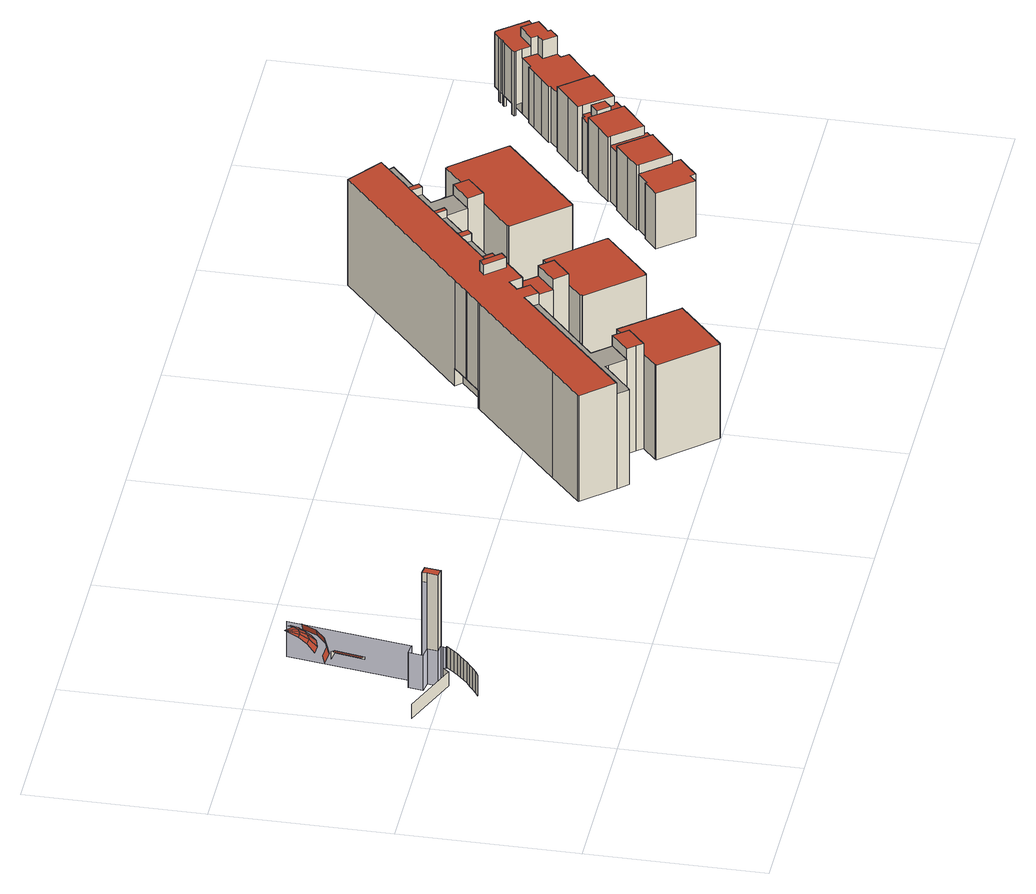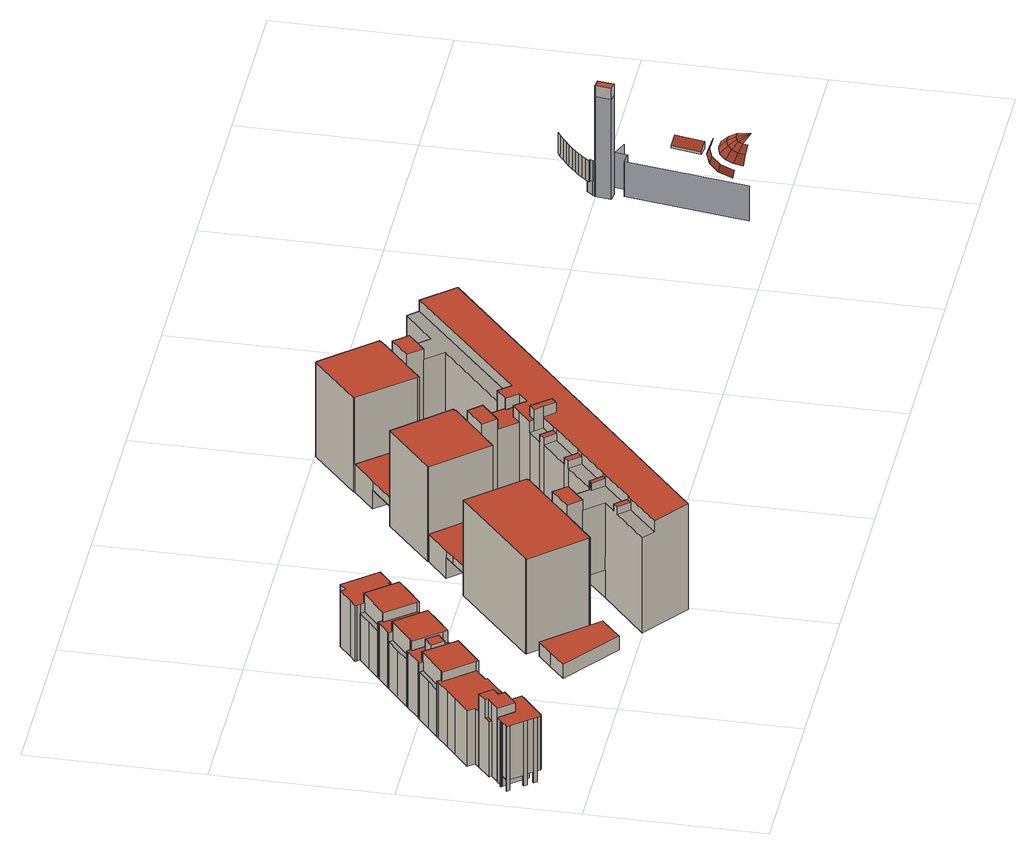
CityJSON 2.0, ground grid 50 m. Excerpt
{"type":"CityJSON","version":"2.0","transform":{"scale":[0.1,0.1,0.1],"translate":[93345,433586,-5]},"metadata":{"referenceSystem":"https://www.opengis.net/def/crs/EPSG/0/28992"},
"CityObjects":{
"building1":{"type":"Building","attributes":{"measuredHeight":21.9},"geometry":[{"type":"MultiSurface","lod":"2","boundaries":[[[0,1,2,3]],[[4,0,3,5]],[[6,4,5,7]],[[8,9,10,11]],[[12,6,7,13]],[[14,12,13,15]],[[16,14,15,17]],[[18,16,17,19]],[[20,21,22,23]],[[24,18,19,25]],[[26,27,28,29]],[[30,31,32,33]],[[34,26,29,35]],[[36,37,23,22]],[[38,24,25,39]],[[37,40,20,23]],[[41,34,35,42]],[[9,43,44,10]],[[45,41,42,46]],[[47,48,49,50]],[[51,38,39,52]],[[53,54,55,56]],[[54,51,52,55]],[[27,57,58,28]],[[43,59,56,44]],[[46,53,56,59,45]],[[60,61,50,49]],[[61,60,62]],[[60,63,62]],[[63,60,49,64]],[[49,48,65,64]],[[33,32,66,67]],[[62,63,68]],[[68,69,62]],[[70,68,63,64]],[[65,71,70,64]],[[69,68,70,72]],[[69,72,73,74]],[[75,76,67,66]],[[71,77,72,70]],[[78,73,72,77]],[[57,79,80,58]],[[76,75,81,82]]],"semantics":{"surfaces":[{"type":"WallSurface"},{"type":"RoofSurface"},{"type":"ClosureSurface"}],"values":[0,0,0,0,0,0,0,0,1,0,2,1,2,0,0,0,2,0,2,1,0,2,2,2,0,2,1,1,1,1,1,1,1,1,1,1,1,1,1,1,1,2,1]}}]},
"building2":{"type":"Building","attributes":{"measuredHeight":40.85,"yearOfConstruction":1978},"address":[{"CountryName":"Nederland","LocalityName":"Rotterdam","ThoroughfareNumber":"405-481","ThoroughfareName":"Zuidplein Hoog","PostalCode":"3083BE"}],"children":["building2-1"]},
"building2-1":{"type":"BuildingPart","attributes":{"measuredHeight":35.18},"parents":["building2"],"geometry":[{"type":"Solid","lod":"2","boundaries":[[[[83,84,85,86,87]],[[87,88,89,83]],[[90,91,92,42,46]],[[88,91,90,89]],[[42,92,93,94,35]],[[93,86,85,94]],[[92,91,88,87,86,93]],[[95,96,97,45,41,34]],[[34,41,42,35]],[[94,85,84,95,34,35]],[[96,95,84,83]],[[90,46,45,97,89]],[[41,45,46,42]],[[97,96,83,89]]]],"semantics":{"surfaces":[{"type":"WallSurface"},{"type":"RoofSurface"},{"type":"GroundSurface"},{"type":"ClosureSurface"}],"values":[[0,0,0,0,0,0,1,2,3,3,3,3,3,3]]}}]},
"building3":{"type":"Building","attributes":{"measuredHeight":36.71,"yearOfConstruction":1960},"address":[{"CountryName":"Nederland","LocalityName":"Rotterdam","ThoroughfareNumber":"682-696","ThoroughfareName":"Strevelsweg","PostalCode":"3083AR"}],"children":["building3-1","building3-2","building3-3","building3-4","building3-5","building3-6","building3-7","building3-8","building3-9","building3-10","building3-11"]},
"building3-1":{"type":"BuildingPart","attributes":{"measuredHeight":29.87},"parents":["building3"],"geometry":[{"type":"Solid","lod":"2","boundaries":[[[[98,99,100,101,102,103,104,105,106,107,108,109]],[[110,111,112,102,101]],[[111,113,114,112]],[[99,98,115,116]],[[101,100,117,110]],[[105,104,118,119]],[[106,105,119,120]],[[107,106,120,121]],[[108,107,121,122]],[[109,108,122,123]],[[98,109,123,115]],[[114,113,118,104,103]],[[123,122,121,120,119,118,113,111,110,117,116,115]],[[100,99,116,117]],[[103,102,112,114]]]],"semantics":{"surfaces":[{"type":"GroundSurface"},{"type":"WallSurface"},{"type":"RoofSurface"},{"type":"ClosureSurface"}],"values":[[0,1,1,1,1,1,1,1,1,1,1,1,2,3,3]]}}]},
"building3-2":{"type":"BuildingPart","attributes":{"measuredHeight":29.96},"parents":["building3"],"geometry":[{"type":"Solid","lod":"2","boundaries":[[[[124,125,126,127,128,129,130,131,132,133,134,135,136,137]],[[138,139,140,141]],[[126,125,142,143]],[[128,127,144,145]],[[131,130,146,147]],[[129,128,145,148]],[[132,131,147,149]],[[133,132,149,150]],[[134,133,150,151]],[[135,134,151,152]],[[136,135,152,153]],[[137,136,153,154]],[[124,137,154,155]],[[124,155,140,139,142,125]],[[144,127,126,143,138,141]],[[141,140,155,154,153,152,151,150,149,147,146,148,145,144]],[[130,129,148,146]],[[143,142,139,138]]]],"semantics":{"surfaces":[{"type":"GroundSurface"},{"type":"WallSurface"},{"type":"RoofSurface"},{"type":"ClosureSurface"}],"values":[[0,1,1,1,1,1,1,1,1,1,1,1,1,1,1,2,3,3]]}}]},
"building3-3":{"type":"BuildingPart","attributes":{"measuredHeight":36.71},"parents":["building3"],"geometry":[{"type":"Solid","lod":"2","boundaries":[[[[156,157,158,159,160,161]],[[162,163,164,165]],[[166,167,168,169,170,171,172,173,174,175,176,177,178,179,180,181,182,183,184,185,186,187,188,189,190,191,192]],[[193,194,195,196]],[[197,193,196,198]],[[199,200,201,202]],[[203,199,202,204]],[[205,206,195,194,168,167,207]],[[167,166,208,207]],[[205,203,204,206]],[[209,210,211,212,183,182,165]],[[182,181,162,165]],[[213,189,188,214,215,216,217]],[[218,219,220,221,187,186]],[[222,223,224,225,185,184]],[[162,181,180,226,227,228,229,230,231]],[[190,189,213,232]],[[188,187,221,214]],[[186,185,225,218]],[[184,183,212,222]],[[233,210,209,234]],[[235,217,216,236]],[[200,235,236,201]],[[237,238,239,240]],[[241,237,240,242]],[[243,241,242,244]],[[244,245,246,247,248,243]],[[214,245,244,215]],[[238,248,247,239]],[[249,221,220,250]],[[251,252,253,254,255]],[[256,257,258,259,260,261]],[[262,263,264,265,266,267]],[[268,269,270,271,272,273]],[[247,246,249,250,274]],[[253,261,260,254]],[[256,266,265,257]],[[267,272,271,262]],[[273,274,250,268]],[[275,276,179,178,160]],[[157,175,174,277,278]],[[174,173,279,277]],[[173,172,280,279]],[[278,281,158,157]],[[281,282,159,158]],[[282,275,160,159]],[[268,219,218,269]],[[270,225,224,271]],[[262,223,222,263]],[[264,212,211,265]],[[257,233,234,258]],[[259,230,229,260]],[[283,209,165,164]],[[231,284,163,162]],[[254,228,227,255]],[[172,171,285,280]],[[176,175,157,156]],[[177,176,156,161]],[[178,177,161,160]],[[276,252,251,226,180,179]],[[285,171,170,197,198]],[[241,243,248,238,237]],[[280,285,198,196,195,206,204,202,201,236,216,215,244,242,240,239,247,274,273,272,267,266,256,261,253,252,276,275,282,281,278,277,279]],[[250,220,219,268]],[[262,271,224,223]],[[210,233,257,265,211]],[[229,228,254,260]],[[249,246,245,214,221]],[[269,218,225,270]],[[263,222,212,264]],[[259,258,234,209,283,284,231,230]],[[255,227,226,251]],[[284,283,164,163]],[[169,168,194,193]],[[170,169,193,197]],[[192,191,200,199]],[[232,235,200,191,190]],[[199,203,208,166,192]],[[207,208,203,205]],[[232,213,217,235]]]],"semantics":{"surfaces":[{"type":"OuterCeilingSurface"},{"type":"GroundSurface"},{"type":"WallSurface"},{"type":"RoofSurface"},{"type":"OuterFloorSurface"},{"type":"ClosureSurface"}],"values":[[0,0,1,2,2,2,2,2,2,2,2,2,2,2,2,2,2,2,2,2,2,2,2,2,2,2,2,2,2,2,2,2,2,2,2,2,2,2,2,2,2,2,2,2,2,2,2,2,2,2,2,2,2,2,2,2,2,2,2,2,2,3,3,3,3,3,3,4,4,4,4,4,5,5,5,5,5,5,5,5]]}}]},
"building3-4":{"type":"BuildingPart","attributes":{"measuredHeight":30},"parents":["building3"],"geometry":[{"type":"Solid","lod":"2","boundaries":[[[[286,287,288,289,290,291,292,293,294,295,296,297]],[[298,299,300,301]],[[289,288,302,303]],[[301,292,291,304,298]],[[290,289,303,305]],[[295,294,306,307]],[[297,296,308,309]],[[310,311,312,313]],[[287,286,314,315]],[[310,313,302,288,287,315]],[[300,299,306,294,293]],[[297,309,312,311,314,286]],[[296,295,307,308]],[[306,299,298,304,305,303,302,313,312,309,308,307]],[[291,290,305,304]],[[293,292,301,300]],[[315,314,311,310]]]],"semantics":{"surfaces":[{"type":"GroundSurface"},{"type":"WallSurface"},{"type":"RoofSurface"},{"type":"ClosureSurface"}],"values":[[0,1,1,1,1,1,1,1,1,1,1,1,1,2,3,3,3]]}}]},
"building3-5":{"type":"BuildingPart","attributes":{"measuredHeight":8.77},"parents":["building3"],"geometry":[{"type":"Solid","lod":"2","boundaries":[[[[143,142,316,317,318]],[[319,320,321,293,292]],[[300,293,321,317,322]],[[139,323,316,142]],[[323,322,317,316]],[[324,138,143,318]],[[325,324,318,320,319]],[[321,320,318,317]],[[319,292,301,325]],[[323,139,138,324,325,301,300,322]],[[138,139,142,143]],[[292,293,300,301]]]],"semantics":{"surfaces":[{"type":"OuterCeilingSurface"},{"type":"GroundSurface"},{"type":"WallSurface"},{"type":"RoofSurface"},{"type":"ClosureSurface"}],"values":[[0,1,2,2,2,2,2,2,2,3,4,4]]}}]},
"building3-6":{"type":"BuildingPart","attributes":{"measuredHeight":29.96},"parents":["building3"],"geometry":[{"type":"Solid","lod":"2","boundaries":[[[[326,327,328,329,330]],[[169,168,331,332,333,334,335,170]],[[336,337,326,330]],[[337,338,327,326]],[[339,340,329,328]],[[334,333,341,342]],[[335,334,342,343]],[[170,335,343,197]],[[194,339,328,331,168]],[[327,338,341,333,332]],[[332,331,328,327]],[[193,197,343,342,341,338,337,336,340,339,194]],[[340,336,330,329]],[[169,170,197,193]],[[168,169,193,194]]]],"semantics":{"surfaces":[{"type":"OuterCeilingSurface"},{"type":"GroundSurface"},{"type":"WallSurface"},{"type":"OuterFloorSurface"},{"type":"ClosureSurface"}],"values":[[0,1,2,2,2,2,2,2,2,2,2,3,4,4,4]]}}]},
"building3-7":{"type":"BuildingPart","attributes":{"measuredHeight":29.96},"parents":["building3"],"geometry":[{"type":"Solid","lod":"2","boundaries":[[[[208,232,213,344,345,207]],[[166,192,191,190]],[[346,205,207,345]],[[217,347,344,213]],[[166,190,232,208]],[[235,200,199,203,205,346,347,217]],[[191,192,199,200]],[[208,203,199,192,166]],[[232,190,191,200,235]],[[208,207,205,203]],[[235,217,213,232]],[[347,346,345,344]]]],"semantics":{"surfaces":[{"type":"OuterCeilingSurface"},{"type":"GroundSurface"},{"type":"WallSurface"},{"type":"RoofSurface"},{"type":"ClosureSurface"}],"values":[[0,1,2,2,2,3,4,4,4,4,4,4]]}}]},
"building3-8":{"type":"BuildingPart","attributes":{"measuredHeight":8.81},"parents":["building3"],"geometry":[{"type":"Solid","lod":"2","boundaries":[[[[348,349,315,314]],[[350,351,352,103,102,353]],[[348,354,114,103,352]],[[311,354,348,314]],[[349,351,350,355,356]],[[356,310,315,349]],[[352,351,349,348]],[[353,102,112,357]],[[350,353,357,355]],[[310,356,355,357,112,114,354,311]],[[310,311,314,315]],[[102,103,114,112]]]],"semantics":{"surfaces":[{"type":"OuterCeilingSurface"},{"type":"GroundSurface"},{"type":"WallSurface"},{"type":"RoofSurface"},{"type":"ClosureSurface"}],"values":[[0,1,2,2,2,2,2,2,2,3,4,4]]}}]},
"building3-9":{"type":"BuildingPart","attributes":{"measuredHeight":33.28},"parents":["building3"],"geometry":[{"type":"Solid","lod":"2","boundaries":[[[[358,359,130,129]],[[148,146,360,361]],[[362,284,283,363]],[[359,358,164,163]],[[148,361,363,283,164,358,129]],[[146,130,359,163,284,362,360]],[[363,361,360,362]],[[129,130,146,148]],[[284,163,164,283]]]],"semantics":{"surfaces":[{"type":"GroundSurface"},{"type":"WallSurface"},{"type":"RoofSurface"},{"type":"ClosureSurface"}],"values":[[0,1,1,1,1,1,2,3,3]]}}]},
"building3-10":{"type":"BuildingPart","attributes":{"measuredHeight":33.3},"parents":["building3"],"geometry":[{"type":"Solid","lod":"2","boundaries":[[[[364,365,291,290]],[[305,304,366,367]],[[365,364,345,344]],[[368,369,347,346]],[[345,364,290,305,367,368,346]],[[369,366,304,291,365,344,347]],[[368,367,366,369]],[[290,291,304,305]],[[346,347,344,345]]]],"semantics":{"surfaces":[{"type":"GroundSurface"},{"type":"WallSurface"},{"type":"RoofSurface"},{"type":"ClosureSurface"}],"values":[[0,1,1,1,1,1,2,3,3]]}}]},
"building3-11":{"type":"BuildingPart","attributes":{"measuredHeight":33.3},"parents":["building3"],"geometry":[{"type":"Solid","lod":"2","boundaries":[[[[99,370,371,372,100]],[[116,117,373,374]],[[375,340,336,376]],[[372,371,330,329]],[[330,371,370,377,376,336]],[[116,374,377,370,99]],[[117,100,372,329,340,375,373]],[[375,376,377,374,373]],[[99,100,117,116]],[[340,329,330,336]]]],"semantics":{"surfaces":[{"type":"GroundSurface"},{"type":"WallSurface"},{"type":"RoofSurface"},{"type":"ClosureSurface"}],"values":[[0,1,1,1,1,1,1,2,3,3]]}}]},
"building4":{"type":"Building","attributes":{"measuredHeight":4.37,"yearOfConstruction":1960},"address":[{"CountryName":"Nederland","LocalityName":"Rotterdam","ThoroughfareNumber":"672-676","ThoroughfareName":"Strevelsweg","PostalCode":"3083AR"}],"geometry":[{"type":"Solid","lod":"2","boundaries":[[[[378,379,380,381,382,383]],[[384,385,386,387,388,389]],[[383,382,387,386]],[[384,389,380,379]],[[378,383,386,385]],[[379,378,385,384]],[[389,388,381,380]],[[388,387,382,381]]]],"semantics":{"surfaces":[{"type":"RoofSurface"},{"type":"GroundSurface"},{"type":"WallSurface"}],"values":[[0,1,2,2,2,2,2,2]]}}]},
"building5":{"type":"Building","attributes":{"measuredHeight":23.16,"yearOfConstruction":1983},"address":[{"CountryName":"Nederland","LocalityName":"Rotterdam","ThoroughfareNumber":"2-108","ThoroughfareName":"Motorstraat","PostalCode":"3083AP"}],"children":["building5-1","building5-2","building5-3","building5-4","building5-5","building5-6","building5-7","building5-8","building5-9","building5-10","building5-11","building5-12"]},
"building5-1":{"type":"BuildingPart","attributes":{"measuredHeight":14.74},"parents":["building5"],"geometry":[{"type":"Solid","lod":"2","boundaries":[[[[390,391,392,393]],[[394,395,391,390,396]],[[395,394,397,398]],[[394,396,399,397]],[[399,393,392,398,397]],[[396,390,393,399]],[[391,395,398,392]]]],"semantics":{"surfaces":[{"type":"ClosureSurface"},{"type":"GroundSurface"},{"type":"WallSurface"},{"type":"OuterFloorSurface"}],"values":[[0,1,2,2,3,0,0]]}}]},
"building5-2":{"type":"BuildingPart","attributes":{"measuredHeight":20.34},"parents":["building5"],"geometry":[{"type":"Solid","lod":"2","boundaries":[[[[400,401,402,403,404,405,406,407,408,409]],[[410,411,412,413,414]],[[415,416,413,412,417]],[[418,411,410,419]],[[420,415,417,421]],[[422,408,407,423,424]],[[423,420,421,424]],[[425,426,427,401,400]],[[426,418,419,427]],[[400,409,428,425]],[[409,408,422,428]],[[422,424,421,417,412,411,418,426,425,428]],[[402,401,427,419]],[[404,403,414,413]],[[405,404,413,416]],[[407,406,420,423]],[[416,415,420,406,405]],[[419,410,414,403,402]]]],"semantics":{"surfaces":[{"type":"GroundSurface"},{"type":"WallSurface"},{"type":"RoofSurface"},{"type":"ClosureSurface"}],"values":[[0,1,1,1,1,1,1,1,1,1,1,2,3,3,3,3,3,3]]}}]},
"building5-3":{"type":"BuildingPart","attributes":{"measuredHeight":14.77},"parents":["building5"],"geometry":[{"type":"Solid","lod":"2","boundaries":[[[[429,403,414,430]],[[431,432,405,404,403,429]],[[432,431,433,434]],[[431,429,430,433]],[[416,434,433,430,414,413]],[[405,432,434,416]],[[404,405,416,413]],[[403,404,413,414]]]],"semantics":{"surfaces":[{"type":"ClosureSurface"},{"type":"GroundSurface"},{"type":"WallSurface"},{"type":"OuterFloorSurface"}],"values":[[0,1,2,2,3,0,0,0]]}}]},
"building5-4":{"type":"BuildingPart","attributes":{"measuredHeight":20.35},"parents":["building5"],"geometry":[{"type":"Solid","lod":"2","boundaries":[[[[435,436,437,438,439,440,441,442,443]],[[444,445,446,447,448,449]],[[450,444,449,451]],[[452,446,445,453]],[[454,437,436,455,456]],[[455,452,453,456]],[[457,440,439,458,459]],[[459,450,451,457]],[[439,438,460,458]],[[438,437,454,460]],[[454,456,453,445,444,450,459,458,460]],[[441,440,457,451]],[[443,442,448,447]],[[436,435,452,455]],[[447,446,452,435,443]],[[451,449,448,442,441]]]],"semantics":{"surfaces":[{"type":"GroundSurface"},{"type":"WallSurface"},{"type":"RoofSurface"},{"type":"ClosureSurface"}],"values":[[0,1,1,1,1,1,1,1,1,1,2,3,3,3,3,3]]}}]},
"building5-5":{"type":"BuildingPart","attributes":{"measuredHeight":17.53},"parents":["building5"],"geometry":[{"type":"Solid","lod":"2","boundaries":[[[[461,462,391,395,463,464,465,466,467,468,469,470,471]],[[472,463,395,398,473]],[[464,463,472,474]],[[475,473,398,392]],[[466,465,476,477]],[[465,464,474,476]],[[467,466,477,478]],[[468,467,478,479]],[[469,468,479,480]],[[470,469,480,481]],[[471,470,481,482]],[[461,471,482,483]],[[483,482,481,480,479,478,477,476,474,472,473,475,484]],[[462,461,483,484]],[[395,391,392,398]],[[484,475,392,391,462]]]],"semantics":{"surfaces":[{"type":"GroundSurface"},{"type":"WallSurface"},{"type":"RoofSurface"},{"type":"ClosureSurface"}],"values":[[0,1,1,1,1,1,1,1,1,1,1,1,2,3,3,3]]}}]},
"building5-6":{"type":"BuildingPart","attributes":{"measuredHeight":20.35},"parents":["building5"],"geometry":[{"type":"Solid","lod":"2","boundaries":[[[[485,486,390,391,462,461,487,488,489]],[[490,491,475,392,393,492]],[[493,490,492,494]],[[484,475,491,495]],[[496,487,461,483,497]],[[483,484,495,497]],[[498,485,489,499,500]],[[500,493,494,498]],[[489,488,501,499]],[[488,487,496,501]],[[495,491,490,493,500,499,501,496,497]],[[461,462,484,483]],[[486,485,498,494]],[[391,390,393,392]],[[392,475,484,462,391]],[[494,492,393,390,486]]]],"semantics":{"surfaces":[{"type":"GroundSurface"},{"type":"WallSurface"},{"type":"RoofSurface"},{"type":"ClosureSurface"}],"values":[[0,1,1,1,1,1,1,1,1,1,2,3,3,3,3,3]]}}]},
"building5-7":{"type":"BuildingPart","attributes":{"measuredHeight":23.16},"parents":["building5"],"geometry":[{"type":"Solid","lod":"2","boundaries":[[[[502,503,504,505,506,507,508,509]],[[510,511,512,513]],[[514,510,513,515]],[[516,517,518,519,503,502]],[[520,519,518,521]],[[522,520,521,523]],[[524,517,516,525]],[[526,524,525,527]],[[504,503,519,528]],[[515,526,527,529,514]],[[511,505,504,528,522,523,512]],[[522,528,519,520]],[[512,523,521,518,517,524,526,515,513]],[[506,505,511,510]],[[507,506,510,514]],[[508,507,514,529]],[[502,509,525,516]],[[525,509,508,529,527]]]],"semantics":{"surfaces":[{"type":"GroundSurface"},{"type":"WallSurface"},{"type":"RoofSurface"},{"type":"ClosureSurface"}],"values":[[0,1,1,1,1,1,1,1,1,1,1,2,2,3,3,3,3,3]]}}]},
"building5-8":{"type":"BuildingPart","attributes":{"measuredHeight":20.33},"parents":["building5"],"geometry":[{"type":"Solid","lod":"2","boundaries":[[[[530,531,532,533,534,535,536,537,538,539,540,541,542,543,544,545,546,547,548,549,550,551,552,553,554,555,556,557]],[[558,559,560,561,562,502,509,508,563,564]],[[565,566,567,568]],[[569,570,571,572]],[[573,574,575,576]],[[577,578,579,580]],[[581,582,583,584]],[[585,586,587,588]],[[589,529,527,590]],[[567,566,591,592,555]],[[592,593,556,555]],[[586,585,549,594,595,552]],[[570,569,545,596,597,548]],[[566,565,553,598,591]],[[599,596,545,544]],[[597,594,549,548]],[[595,598,553,552]],[[600,599,544,543]],[[535,601,602,538,582,581]],[[579,578,603,604,534]],[[573,576,539,605,606,542]],[[604,601,535,534]],[[602,605,539,538]],[[606,600,543,542]],[[561,560,607,608]],[[562,561,608,609]],[[502,562,609,516]],[[564,563,531,530]],[[607,560,559,556,593]],[[559,558,557,556]],[[558,564,530,557]],[[568,554,553,565]],[[567,555,554,568]],[[572,546,545,569]],[[571,547,546,572]],[[570,548,547,571]],[[575,540,539,576]],[[574,541,540,575]],[[573,542,541,574]],[[580,533,532,577]],[[579,534,533,580]],[[584,536,535,581]],[[583,537,536,584]],[[582,538,537,583]],[[588,550,549,585]],[[587,551,550,588]],[[586,552,551,587]],[[578,577,532,610,603]],[[589,590,610,532,531]],[[602,601,604,603,610,590,527,525,516,609,608,607,593,592,591,598,595,594,597,596,599,600,606,605]],[[509,502,516,525]],[[525,527,529,508,509]],[[531,563,508,529,589]]]],"semantics":{"surfaces":[{"type":"OuterCeilingSurface"},{"type":"GroundSurface"},{"type":"WallSurface"},{"type":"RoofSurface"},{"type":"ClosureSurface"}],"values":[[0,1,1,1,1,1,1,1,2,2,2,2,2,2,2,2,2,2,2,2,2,2,2,2,2,2,2,2,2,2,2,2,2,2,2,2,2,2,2,2,2,2,2,2,2,2,2,2,2,3,4,4,4]]}}]},
"building5-9":{"type":"BuildingPart","attributes":{"measuredHeight":20.64},"parents":["building5"],"geometry":[{"type":"Solid","lod":"2","boundaries":[[[[611,612,613,614,436,435,443,615,616,617,429,403,402,401]],[[414,430,618,410]],[[446,619,620,447]],[[621,622,623,624]],[[625,621,624,626]],[[627,625,626,628]],[[622,627,628,623]],[[620,619,629,616,615]],[[430,429,617,630,618]],[[617,616,629,630]],[[611,401,427,631]],[[612,611,631,632]],[[613,612,632,633]],[[614,613,633,634]],[[436,614,634,455]],[[410,618,630,629,619,446,452,455,634,633,632,631,427,419],[625,627,622,621]],[[623,628,626,624]],[[403,429,430,414]],[[401,402,419,427]],[[435,436,455,452]],[[615,443,447,620]],[[402,403,414,410,419]],[[447,443,435,452,446]]]],"semantics":{"surfaces":[{"type":"GroundSurface"},{"type":"WallSurface"},{"type":"RoofSurface"},{"type":"ClosureSurface"}],"values":[[0,1,1,1,1,1,1,1,1,1,1,1,1,1,1,2,2,3,3,3,3,3,3]]}}]},
"building5-10":{"type":"BuildingPart","attributes":{"measuredHeight":17.54},"parents":["building5"],"geometry":[{"type":"Solid","lod":"2","boundaries":[[[[485,407,406,405,432,635,636,396,390,486]],[[393,399,637,492]],[[415,638,434,416]],[[635,432,434,638,639]],[[640,637,399,396,636]],[[636,635,639,640]],[[407,485,498,423]],[[640,639,638,415,420,423,498,494,492,637]],[[390,396,399,393]],[[485,486,494,498]],[[406,407,423,420]],[[432,405,416,434]],[[393,492,494,486,390]],[[420,415,416,405,406]]]],"semantics":{"surfaces":[{"type":"GroundSurface"},{"type":"WallSurface"},{"type":"RoofSurface"},{"type":"ClosureSurface"}],"values":[[0,1,1,1,1,1,1,2,3,3,3,3,3,3]]}}]},
"building5-11":{"type":"BuildingPart","attributes":{"measuredHeight":17.54},"parents":["building5"],"geometry":[{"type":"Solid","lod":"2","boundaries":[[[[641,642,563,508,507,506,505,643,644,645,646,647,648,649,442,441,440,650,651,652,653]],[[448,654,655,449]],[[643,505,511,656]],[[644,643,656,657]],[[658,655,654,649,648]],[[648,647,659,658]],[[647,646,660,659]],[[646,645,661,660]],[[645,644,657,661]],[[650,440,457,662]],[[651,650,662,663]],[[641,653,664,665]],[[653,652,666,664]],[[652,651,663,666]],[[642,641,665,667]],[[667,589,531,563,642]],[[449,655,658,659,660,661,657,656,511,510,514,529,589,667,665,664,666,663,662,457,451]],[[507,508,529,514]],[[506,507,514,510]],[[505,506,510,511]],[[442,649,654,448]],[[440,441,451,457]],[[448,449,451,441,442]],[[531,589,529,508,563]]]],"semantics":{"surfaces":[{"type":"GroundSurface"},{"type":"WallSurface"},{"type":"RoofSurface"},{"type":"ClosureSurface"}],"values":[[0,1,1,1,1,1,1,1,1,1,1,1,1,1,1,1,2,3,3,3,3,3,3,3]]}}]},
"building5-12":{"type":"BuildingPart","attributes":{"measuredHeight":14.81},"parents":["building5"],"geometry":[{"type":"Solid","lod":"2","boundaries":[[[[649,442,448,654]],[[668,615,443,442,649]],[[615,668,669,620]],[[668,649,654,669]],[[447,620,669,654,448]],[[443,615,620,447]],[[442,443,447,448]]]],"semantics":{"surfaces":[{"type":"ClosureSurface"},{"type":"GroundSurface"},{"type":"WallSurface"},{"type":"OuterFloorSurface"}],"values":[[0,1,2,2,3,0,0]]}}]}
},
"vertices":[
[87,395,147],[73,386,147],[73,386,81],[87,395,81],[101,405,147],[101,405,81],[114,415,147],[114,415,81],[2,550,36],[171,482,36],[171,482,81],[2,550,81],[127,425,147],[127,425,81],[140,436,147],[140,436,81],[150,446,147],[150,446,81],[161,457,147],[161,457,81],[77,779,170],[62,696,170],[90,691,155],[105,775,155],[171,468,147],[171,468,81],[138,544,36],[144,586,36],[144,586,147],[138,544,147],[57,798,168],[55,792,147],[101,788,147],[100,795,168],[170,540,36],[170,540,147],[90,691,147],[105,775,147],[181,479,147],[181,479,81],[77,779,147],[166,509,36],[166,509,147],[184,499,36],[184,499,81],[187,507,36],[187,507,147],[66,821,168],[95,820,168],[93,841,190],[71,842,190],[190,491,147],[190,491,81],[186,500,147],[184,491,147],[184,491,81],[186,500,81],[175,582,36],[175,582,147],[186,500,36],[90,865,205],[76,865,205],[85,904,216],[103,869,205],[114,848,190],[124,828,168],[143,804,147],[140,809,168],[114,877,205],[121,888,205],[131,861,190],[147,846,168],[143,879,190],[148,900,190],[125,902,205],[178,834,147],[173,838,168],[163,871,168],[170,899,168],[227,926,36],[227,926,147],[199,877,147],[193,879,168],
[195,551,352],[171,554,352],[171,554,358],[171,554,387],[195,551,387],[189,506,387],[189,506,352],[187,507,352],[187,507,387],[166,509,387],[170,540,387],[170,540,358],[171,554,36],[195,551,36],[189,506,36],
[1355,155,9],[1397,192,9],[1453,241,9],[1501,283,9],[1503,280,9],[1627,134,9],[1628,132,9],[1483,4,9],[1481,6,9],[1480,4,9],[1351,150,9],[1357,152,9],[1501,283,308],[1503,280,308],[1503,280,97],[1627,134,308],[1627,134,97],[1355,155,308],[1397,192,308],[1453,241,308],[1628,132,308],[1483,4,308],[1481,6,308],[1480,4,308],[1351,150,308],[1357,152,308],
[2048,505,9],[2046,504,9],[1919,649,9],[1923,653,9],[1921,655,9],[2012,735,9],[2069,785,9],[2158,863,9],[2161,859,9],[2163,861,9],[2290,719,9],[2288,717,9],[2289,716,9],[2050,504,9],[1919,649,97],[2046,504,97],[2046,504,309],[1919,649,309],[2046,504,75],[1919,649,75],[1923,653,309],[1921,655,309],[2069,785,309],[2158,863,309],[2012,735,309],[2161,859,309],[2163,861,309],[2290,719,309],[2288,717,309],[2289,716,309],[2050,504,309],[2048,505,309],
[1521,635,65],[1504,654,65],[1547,692,65],[1551,695,65],[1594,734,65],[1611,715,65],[1992,872,96],[2037,821,96],[1981,771,96],[1936,822,96],[1610,535,9],[1606,531,9],[1577,506,9],[1548,539,9],[1199,227,9],[1122,314,9],[1123,316,9],[1221,403,9],[1500,651,9],[1504,654,9],[1521,635,9],[1611,715,9],[1594,734,9],[2006,1097,9],[2136,999,9],[1992,872,9],[1936,822,9],[1931,818,9],[1850,747,9],[1835,734,9],[1755,663,9],[1742,651,9],[1703,617,9],[1662,581,9],[1639,561,9],[1612,591,9],[1583,566,9],[1548,539,309],[1577,506,309],[1577,506,344],[1548,539,344],[1199,227,309],[1199,227,344],[1583,566,309],[1612,591,309],[1612,591,344],[1583,566,344],[1610,535,309],[1610,535,344],[1606,531,309],[1606,531,344],[1606,531,98],[1610,535,98],[1936,822,309],[1936,822,332],[1931,818,332],[1931,818,309],[1662,581,98],[1703,617,309],[1703,617,344],[1662,581,344],[1662,581,309],[1755,663,309],[1755,663,332],[1742,651,332],[1742,651,309],[1850,747,309],[1850,747,332],[1835,734,332],[1835,734,309],[2136,999,309],[2038,913,309],[2038,913,332],[2025,901,332],[2025,901,309],[1992,872,309],[1639,561,98],[1941,827,332],[1941,827,309],[1639,561,309],[1639,561,344],[1633,663,376],[1650,677,376],[1650,677,344],[1633,663,344],[1678,612,376],[1678,612,344],[1695,627,376],[1695,627,344],[1695,627,309],[1676,648,309],[1676,648,344],[1676,648,376],[1715,682,309],[1715,682,332],[2101,1025,309],[2101,1025,344],[2011,944,344],[2011,944,332],[2011,944,309],[1913,858,344],[1913,858,332],[1913,858,309],[1997,933,309],[1997,933,332],[1997,933,344],[1823,778,332],[1823,778,309],[1903,849,309],[1903,849,332],[1903,849,344],[1823,778,344],[1728,693,332],[1728,693,309],[1808,765,309],[1808,765,332],[1808,765,344],[1728,693,344],[1715,682,344],[1594,734,344],[2006,1097,344],[1500,651,344],[1504,654,344],[1221,403,344],[1123,316,344],[1547,692,344],[1551,695,344],[1981,771,309],[2037,821,309],[1122,314,344],
[1763,254,9],[1634,399,9],[1638,403,9],[1636,406,9],[1681,445,9],[1738,495,9],[1782,533,9],[1912,386,9],[1910,384,9],[1912,383,9],[1766,254,9],[1764,256,9],[1782,533,309],[1912,386,309],[1912,386,97],[1782,533,97],[1638,403,309],[1636,406,309],[1738,495,309],[1681,445,309],[1910,384,309],[1912,383,309],[1766,254,309],[1764,256,309],[1634,399,97],[1763,254,97],[1763,254,309],[1634,399,309],[1763,254,69],[1634,399,69],
[2006,469,75],[1981,446,75],[1854,592,75],[1852,594,9],[1854,592,9],[1981,446,9],[1981,446,97],[2006,469,97],[1854,592,97],[1852,594,97],
[1328,272,98],[1321,280,98],[1376,329,98],[1419,280,98],[1363,231,98],[1376,329,9],[1321,280,9],[1228,198,9],[1226,200,9],[1225,198,9],[1363,231,309],[1328,272,309],[1321,280,309],[1376,329,309],[1419,280,309],[1228,198,309],[1226,200,309],[1225,198,309],
[1706,531,98],[1649,481,98],[1649,481,309],[1706,531,309],
[1697,196,69],[1571,345,69],[1550,326,9],[1571,345,9],[1697,196,9],[1552,324,9],[1697,196,97],[1550,326,97],[1571,345,97],[1552,324,97],
[1981,771,9],[2037,821,9],[2069,785,342],[2012,735,342],[2037,821,342],[1981,771,342],
[1649,481,9],[1706,531,9],[1738,495,342],[1681,445,342],[1649,481,342],[1706,531,342],
[1382,210,9],[1363,231,9],[1419,280,9],[1453,241,342],[1397,192,342],[1419,280,342],[1363,231,342],[1382,210,342],
[2380,799,84],[2429,842,84],[2271,962,84],[2270,961,84],[2209,906,84],[2337,761,84],[2429,842,40],[2380,799,40],[2337,761,40],[2209,906,40],[2270,961,40],[2271,962,40],
[2504,373,38],[2431,313,38],[2431,313,186],[2504,373,186],[2475,331,38],[2440,302,38],[2513,363,38],[2475,331,186],[2440,302,186],[2513,363,186],
[2557,558,38],[2566,548,38],[2627,475,38],[2622,471,38],[2620,469,38],[2549,410,38],[2544,406,38],[2479,484,38],[2475,489,38],[2515,523,38],[2622,471,214],[2622,471,242],[2620,469,242],[2620,469,186],[2622,471,186],[2549,410,214],[2549,410,186],[2549,410,242],[2627,475,242],[2627,475,214],[2544,406,214],[2544,406,242],[2475,489,242],[2479,484,214],[2479,484,242],[2557,558,242],[2566,548,242],[2566,548,214],[2515,523,242],
[2631,462,38],[2631,462,186],[2593,430,38],[2557,400,38],[2593,430,186],[2557,400,186],
[2668,509,38],[2608,583,38],[2599,594,38],[2640,628,38],[2683,664,38],[2687,659,38],[2754,580,38],[2748,575,38],[2674,514,38],[2748,575,242],[2674,514,242],[2674,514,214],[2674,514,187],[2748,575,186],[2748,575,214],[2754,580,242],[2754,580,214],[2668,509,214],[2668,509,242],[2599,594,242],[2608,583,214],[2608,583,242],[2687,659,214],[2683,664,242],[2687,659,242],[2640,628,242],
[2362,386,38],[2426,309,38],[2445,295,38],[2449,291,38],[2427,273,38],[2388,239,38],[2378,251,38],[2357,233,38],[2280,325,38],[2323,362,38],[2327,357,38],[2445,295,214],[2440,302,214],[2449,291,214],[2431,313,214],[2427,273,214],[2388,239,214],[2378,251,214],[2357,233,214],[2280,325,214],[2323,362,214],[2327,357,214],[2362,386,214],[2426,309,214],
[2444,455,38],[2509,377,38],[2358,391,38],[2396,423,38],[2440,460,38],[2504,373,242],[2431,313,242],[2504,373,214],[2509,377,242],[2509,377,214],[2426,309,242],[2358,391,242],[2362,386,242],[2444,455,214],[2440,460,242],[2444,455,242],[2396,423,242],
[2934,761,38],[2911,742,38],[2917,736,38],[2875,700,38],[2847,734,38],[2867,751,38],[2855,766,38],[2899,803,38],[2847,734,214],[2875,700,214],[2875,700,270],[2847,734,270],[2867,751,214],[2867,751,270],[2934,761,242],[2934,761,270],[2911,742,270],[2911,742,213],[2895,729,213],[2895,729,270],[2901,722,213],[2901,722,270],[2899,803,270],[2899,803,242],[2855,766,270],[2855,766,242],[2917,736,213],[2855,766,214],
[2902,840,72],[2839,787,72],[2826,802,72],[2834,809,72],[2831,813,72],[2862,839,72],[2865,835,72],[2873,842,72],[2869,845,72],[2876,851,72],[2880,847,72],[2887,854,72],[2884,858,72],[2901,872,72],[2908,872,72],[2915,864,72],[2911,861,72],[2917,853,72],[2921,856,72],[2934,841,72],[2930,838,72],[2937,830,72],[2941,833,72],[2967,801,72],[2963,798,72],[2970,791,72],[2954,778,72],[2939,795,72],[2939,795,38],[2954,778,38],[2956,775,38],[2954,773,38],[2952,776,38],[2839,787,38],[2902,840,38],[2967,801,38],[2974,794,38],[2970,791,38],[2963,798,38],[2915,864,38],[2921,856,38],[2917,853,38],[2911,861,38],[2884,858,38],[2887,854,38],[2880,847,38],[2876,851,38],[2826,802,38],[2823,806,38],[2831,813,38],[2834,809,38],[2862,839,38],[2869,845,38],[2873,842,38],[2865,835,38],[2934,841,38],[2941,833,38],[2937,830,38],[2930,838,38],[2839,787,214],[2839,787,242],[2974,794,242],[2970,791,242],[2954,778,242],[2934,841,242],[2941,833,242],[2915,864,242],[2921,856,242],[2967,801,242],[2908,872,242],[2901,872,242],[2862,839,242],[2869,845,242],[2823,806,242],[2831,813,242],[2876,851,242],[2884,858,242],[2956,775,242],[2954,773,242],[2952,776,242],[2826,802,242],
[2575,555,38],[2570,561,38],[2594,581,38],[2599,575,38],[2682,505,38],[2677,501,38],[2635,465,38],[2631,462,214],[2682,505,214],[2682,505,186],[2587,539,214],[2613,508,214],[2613,508,245],[2587,539,245],[2612,560,214],[2612,560,245],[2638,529,214],[2638,529,244],[2677,501,214],[2635,465,214],[2575,555,214],[2570,561,214],[2594,581,214],[2599,575,214],
[2553,397,38],[2518,367,38],[2513,363,214],[2557,400,214],[2553,397,214],[2518,367,214],
[2800,762,38],[2804,758,38],[2862,689,38],[2878,670,38],[2877,669,38],[2827,627,38],[2796,601,38],[2761,571,38],[2755,566,38],[2722,689,38],[2718,694,38],[2749,720,38],[2779,745,38],[2755,566,186],[2755,566,214],[2862,689,214],[2878,670,214],[2761,571,214],[2796,601,214],[2827,627,214],[2877,669,214],[2722,689,214],[2718,694,214],[2779,745,214],[2800,762,214],[2749,720,214],[2804,758,214],
[2719,536,38],[2719,536,186]
]}
